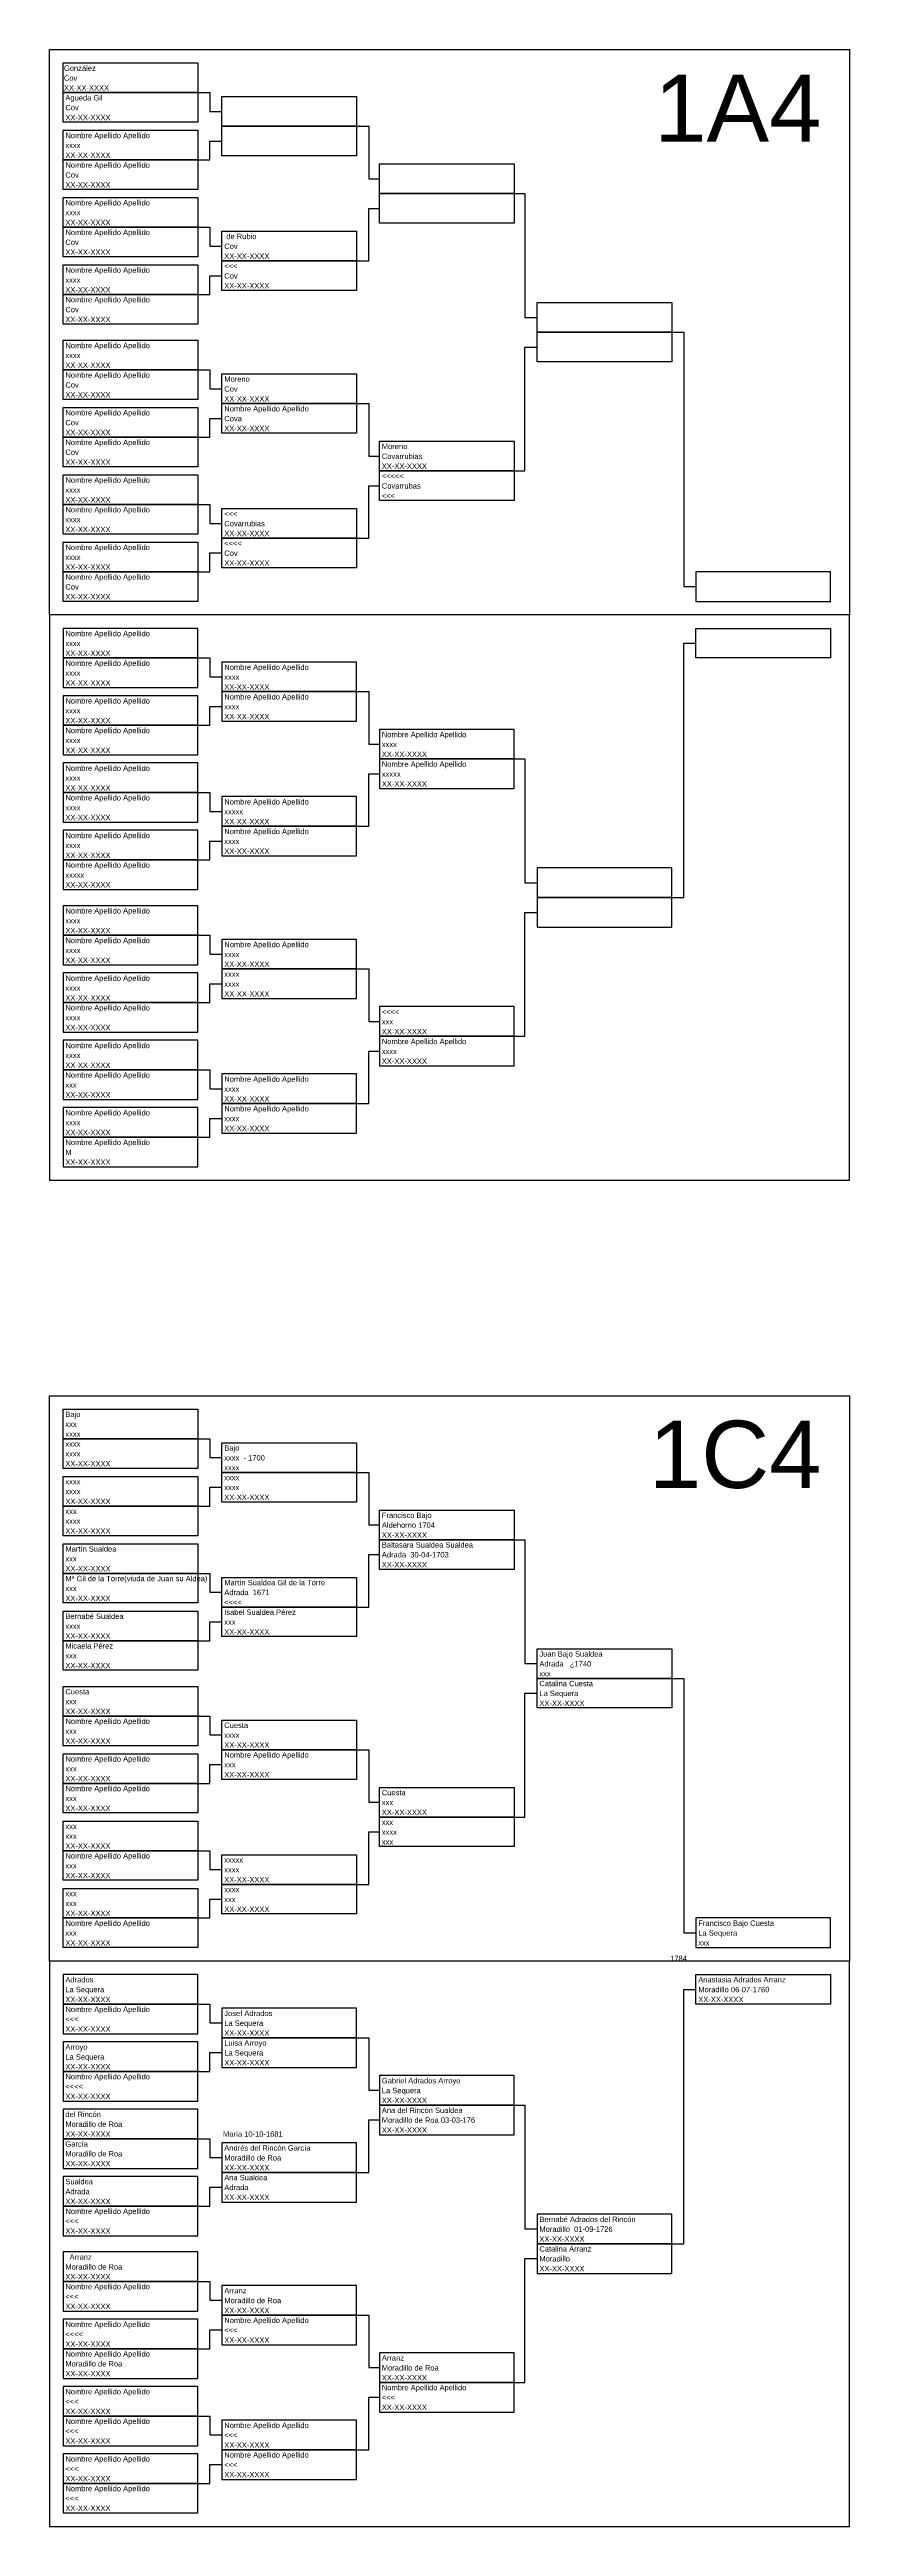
# Model space of a CAD drawing. Header units: millimetres. Extents: x -16844 to 23151, y -8543 to 4892.
# Drawn here: x -4823 to -4526, y -500 to 420 of the extents above; entities that cross this region are included whole.
import ezdxf
from ezdxf.enums import TextEntityAlignment as Align

# ---------------------------------------------------------------- set-up
doc = ezdxf.new("R2010")
doc.units = ezdxf.units.MM
doc.layers.add('Arroyo', color=30, linetype='Continuous')
doc.layers.add('González', color=160, linetype='Continuous')
doc.styles.add('Arial', font='arial.ttf', dxfattribs={"height": 0.01})

# ---------------------------------------------------------------- blocks, each defined once
blk = doc.blocks.new('Hoja superior')
for points in [[(0, 210), (297, 210), (297, 0), (0, 0)], [(5, 205), (55, 205), (55, 194), (5, 194)], [(5, 194), (55, 194), (55, 183), (5, 183)], [(64, 192.5), (114, 192.5), (114, 181.5), (64, 181.5)], [(5, 180), (55, 180), (55, 169), (5, 169)], [(64, 181.5), (114, 181.5), (114, 170.5), (64, 170.5)], [(5, 169), (55, 169), (55, 158), (5, 158)], [(122.5, 167.5), (172.5, 167.5), (172.5, 156.5), (122.5, 156.5)], [(122.5, 156.5), (172.5, 156.5), (172.5, 145.5), (122.5, 145.5)], [(5, 155), (55, 155), (55, 144), (5, 144)], [(5, 144), (55, 144), (55, 133), (5, 133)], [(64, 142.5), (114, 142.5), (114, 131.5), (64, 131.5)], [(5, 130), (55, 130), (55, 119), (5, 119)], [(64, 131.5), (114, 131.5), (114, 120.5), (64, 120.5)], [(5, 119), (55, 119), (55, 108), (5, 108)], [(181, 116), (231, 116), (231, 105), (181, 105)], [(5, 102), (55, 102), (55, 91), (5, 91)], [(181, 105), (231, 105), (231, 94), (181, 94)], [(5, 91), (55, 91), (55, 80), (5, 80)], [(64, 89.5), (114, 89.5), (114, 78.5), (64, 78.5)], [(5, 77), (55, 77), (55, 66), (5, 66)], [(64, 78.5), (114, 78.5), (114, 67.5), (64, 67.5)], [(5, 66), (55, 66), (55, 55), (5, 55)], [(122.5, 64.5), (172.5, 64.5), (172.5, 53.5), (122.5, 53.5)], [(5, 52), (55, 52), (55, 41), (5, 41)], [(122.5, 53.5), (172.5, 53.5), (172.5, 42.5), (122.5, 42.5)], [(5, 41), (55, 41), (55, 30), (5, 30)], [(64, 39.5), (114, 39.5), (114, 28.5), (64, 28.5)], [(64, 28.5), (114, 28.5), (114, 17.5), (64, 17.5)], [(5, 27), (55, 27), (55, 16), (5, 16)], [(5, 16), (55, 16), (55, 5), (5, 5)], [(240, 5), (290, 5), (290, 16), (240, 16)]]:
    blk.add_lwpolyline(points, close=True)
for points in [[(55, 194), (59.5, 194), (59.5, 187), (64, 187)], [(55, 169), (59.5, 169), (59.5, 176), (64, 176)], [(114, 181.5), (118.5, 181.5), (118.5, 162), (122.5, 162)], [(172.5, 156.5), (176.5, 156.5), (176.5, 110.5), (181, 110.5)], [(114, 131.5), (118.5, 131.5), (118.5, 151), (122.5, 151)], [(55, 144), (59.5, 144), (59.5, 137), (64, 137)], [(55, 119), (59.5, 119), (59.5, 126), (64, 126)], [(231, 105), (235.5, 105), (235.5, 10.5), (240, 10.5)], [(172.5, 53.5), (176.5, 53.5), (176.5, 99.5), (181, 99.5)], [(55, 91), (59.5, 91), (59.5, 84), (64, 84)], [(114, 78.5), (118.5, 78.5), (118.5, 59), (122.5, 59)], [(55, 66), (59.5, 66), (59.5, 73), (64, 73)], [(114, 28.5), (118.5, 28.5), (118.5, 48), (122.5, 48)], [(55, 41), (59.5, 41), (59.5, 34), (64, 34)], [(55, 16), (59.5, 16), (59.5, 23), (64, 23)]]:
    blk.add_lwpolyline(points)
blk = doc.blocks.new('Hoja inferior')
for points in [[(0, -210), (297, -210), (297, 0), (0, 0)], [(5, -16), (55, -16), (55, -5), (5, -5)], [(240, -5), (290, -5), (290, -16), (240, -16)], [(5, -27), (55, -27), (55, -16), (5, -16)], [(64, -28.5), (114, -28.5), (114, -17.5), (64, -17.5)], [(5, -41), (55, -41), (55, -30), (5, -30)], [(64, -39.5), (114, -39.5), (114, -28.5), (64, -28.5)], [(5, -52), (55, -52), (55, -41), (5, -41)], [(122.5, -53.5), (172.5, -53.5), (172.5, -42.5), (122.5, -42.5)], [(5, -66), (55, -66), (55, -55), (5, -55)], [(122.5, -64.5), (172.5, -64.5), (172.5, -53.5), (122.5, -53.5)], [(5, -77), (55, -77), (55, -66), (5, -66)], [(64, -78.5), (114, -78.5), (114, -67.5), (64, -67.5)], [(5, -91), (55, -91), (55, -80), (5, -80)], [(64, -89.5), (114, -89.5), (114, -78.5), (64, -78.5)], [(5, -102), (55, -102), (55, -91), (5, -91)], [(181, -105), (231, -105), (231, -94), (181, -94)], [(5, -119), (55, -119), (55, -108), (5, -108)], [(181, -116), (231, -116), (231, -105), (181, -105)], [(5, -130), (55, -130), (55, -119), (5, -119)], [(64, -131.5), (114, -131.5), (114, -120.5), (64, -120.5)], [(5, -144), (55, -144), (55, -133), (5, -133)], [(64, -142.5), (114, -142.5), (114, -131.5), (64, -131.5)], [(5, -155), (55, -155), (55, -144), (5, -144)], [(122.5, -156.5), (172.5, -156.5), (172.5, -145.5), (122.5, -145.5)], [(5, -169), (55, -169), (55, -158), (5, -158)], [(122.5, -167.5), (172.5, -167.5), (172.5, -156.5), (122.5, -156.5)], [(5, -180), (55, -180), (55, -169), (5, -169)], [(64, -181.5), (114, -181.5), (114, -170.5), (64, -170.5)], [(5, -194), (55, -194), (55, -183), (5, -183)], [(64, -192.5), (114, -192.5), (114, -181.5), (64, -181.5)], [(5, -205), (55, -205), (55, -194), (5, -194)]]:
    blk.add_lwpolyline(points, close=True)
for points in [[(55, -16), (59.5, -16), (59.5, -23), (64, -23)], [(231, -105), (235.5, -105), (235.5, -10.5), (240, -10.5)], [(55, -41), (59.5, -41), (59.5, -34), (64, -34)], [(114, -28.5), (118.5, -28.5), (118.5, -48), (122.5, -48)], [(172.5, -53.5), (176.5, -53.5), (176.5, -99.5), (181, -99.5)], [(114, -78.5), (118.5, -78.5), (118.5, -59), (122.5, -59)], [(55, -66), (59.5, -66), (59.5, -73), (64, -73)], [(55, -91), (59.5, -91), (59.5, -84), (64, -84)], [(55, -119), (59.5, -119), (59.5, -126), (64, -126)], [(172.5, -156.5), (176.5, -156.5), (176.5, -110.5), (181, -110.5)], [(55, -144), (59.5, -144), (59.5, -137), (64, -137)], [(114, -131.5), (118.5, -131.5), (118.5, -151), (122.5, -151)], [(114, -181.5), (118.5, -181.5), (118.5, -162), (122.5, -162)], [(55, -169), (59.5, -169), (59.5, -176), (64, -176)], [(55, -194), (59.5, -194), (59.5, -187), (64, -187)]]:
    blk.add_lwpolyline(points)
blk = doc.blocks.new('Casilla')
at = {"style": 'Arial'}
for tag, p in [('NOMBRE', (0.88, 8.08)), ('LUGAR_NACIMIENTO', (0.88, 4.42)), ('FECHA', (0.88, 0.75))]:
    blk.add_attdef(tag, p, '', height=2, dxfattribs=at)
blk = doc.blocks.new('Hermanos')
at = {"style": 'Arial'}
blk.add_attdef('NOMBRE', (0, 0), '', height=2, dxfattribs=at)

msp = doc.modelspace()

# ---------------------------------------------------------------- block references
for name, p, values in [('Casilla', (-4818.78, 404), {'NOMBRE': 'González', 'LUGAR_NACIMIENTO': 'Cov', 'FECHA': 'XX-XX-XXXX'}), ('Casilla', (-4818.24, 393), {'NOMBRE': 'Agueda Gil', 'LUGAR_NACIMIENTO': 'Cov', 'FECHA': 'XX-XX-XXXX'}), ('Casilla', (-4818.24, 379), {'NOMBRE': 'Nombre Apellido Apellido', 'LUGAR_NACIMIENTO': 'xxxx', 'FECHA': 'XX-XX-XXXX'}), ('Casilla', (-4818.24, 368), {'NOMBRE': 'Nombre Apellido Apellido', 'LUGAR_NACIMIENTO': 'Cov', 'FECHA': 'XX-XX-XXXX'}), ('Casilla', (-4818.24, 354), {'NOMBRE': 'Nombre Apellido Apellido', 'LUGAR_NACIMIENTO': 'xxxx', 'FECHA': 'XX-XX-XXXX'}), ('Casilla', (-4818.24, 343), {'NOMBRE': 'Nombre Apellido Apellido', 'LUGAR_NACIMIENTO': 'Cov', 'FECHA': 'XX-XX-XXXX'}), ('Casilla', (-4759.24, 341.5), {'NOMBRE': ' de Rubio', 'LUGAR_NACIMIENTO': 'Cov', 'FECHA': 'XX-XX-XXXX'}), ('Casilla', (-4818.24, 329), {'NOMBRE': 'Nombre Apellido Apellido', 'LUGAR_NACIMIENTO': 'xxxx', 'FECHA': 'XX-XX-XXXX'}), ('Casilla', (-4759.24, 330.5), {'NOMBRE': '<<<', 'LUGAR_NACIMIENTO': 'Cov', 'FECHA': 'XX-XX-XXXX'}), ('Casilla', (-4818.24, 318), {'NOMBRE': 'Nombre Apellido Apellido', 'LUGAR_NACIMIENTO': 'Cov', 'FECHA': 'XX-XX-XXXX'}), ('Casilla', (-4818.24, 301), {'NOMBRE': 'Nombre Apellido Apellido', 'LUGAR_NACIMIENTO': 'xxxx', 'FECHA': 'XX-XX-XXXX'}), ('Casilla', (-4818.24, 290), {'NOMBRE': 'Nombre Apellido Apellido', 'LUGAR_NACIMIENTO': 'Cov', 'FECHA': 'XX-XX-XXXX'}), ('Casilla', (-4759.24, 288.5), {'NOMBRE': 'Moreno', 'LUGAR_NACIMIENTO': 'Cov', 'FECHA': 'XX-XX-XXXX'}), ('Casilla', (-4818.24, 276), {'NOMBRE': 'Nombre Apellido Apellido', 'LUGAR_NACIMIENTO': 'Cov', 'FECHA': 'XX-XX-XXXX'}), ('Casilla', (-4759.24, 277.5), {'NOMBRE': 'Nombre Apellido Apellido', 'LUGAR_NACIMIENTO': 'Cova', 'FECHA': 'XX-XX-XXXX'}), ('Casilla', (-4818.24, 265), {'NOMBRE': 'Nombre Apellido Apellido', 'LUGAR_NACIMIENTO': 'Cov', 'FECHA': 'XX-XX-XXXX'}), ('Casilla', (-4700.74, 263.5), {'NOMBRE': 'Moreno', 'LUGAR_NACIMIENTO': 'Covarrubias', 'FECHA': 'XX-XX-XXXX'}), ('Casilla', (-4818.24, 251), {'NOMBRE': 'Nombre Apellido Apellido', 'LUGAR_NACIMIENTO': 'xxxx', 'FECHA': 'XX-XX-XXXX'}), ('Casilla', (-4700.74, 252.5), {'NOMBRE': '<<<<<', 'LUGAR_NACIMIENTO': 'Covarrubas', 'FECHA': '<<<'}), ('Casilla', (-4818.24, 240), {'NOMBRE': 'Nombre Apellido Apellido', 'LUGAR_NACIMIENTO': 'xxxx', 'FECHA': 'XX-XX-XXXX'}), ('Casilla', (-4759.24, 238.5), {'NOMBRE': '<<<', 'LUGAR_NACIMIENTO': 'Covarrubias', 'FECHA': 'XX-XX-XXXX'}), ('Casilla', (-4818.24, 226), {'NOMBRE': 'Nombre Apellido Apellido', 'LUGAR_NACIMIENTO': 'xxxx', 'FECHA': 'XX-XX-XXXX'}), ('Casilla', (-4759.24, 227.5), {'NOMBRE': '<<<<', 'LUGAR_NACIMIENTO': 'Cov', 'FECHA': 'XX-XX-XXXX'}), ('Casilla', (-4818.24, 215), {'NOMBRE': 'Nombre Apellido Apellido', 'LUGAR_NACIMIENTO': 'Cov', 'FECHA': 'XX-XX-XXXX'}), ('Casilla', (-4818.24, 194), {'NOMBRE': 'Nombre Apellido Apellido', 'LUGAR_NACIMIENTO': 'xxxx', 'FECHA': 'XX-XX-XXXX'}), ('Casilla', (-4818.24, 183), {'NOMBRE': 'Nombre Apellido Apellido', 'LUGAR_NACIMIENTO': 'xxxx', 'FECHA': 'XX-XX-XXXX'}), ('Casilla', (-4759.24, 181.5), {'NOMBRE': 'Nombre Apellido Apellido', 'LUGAR_NACIMIENTO': 'xxxx', 'FECHA': 'XX-XX-XXXX'}), ('Casilla', (-4818.24, 169), {'NOMBRE': 'Nombre Apellido Apellido', 'LUGAR_NACIMIENTO': 'xxxx', 'FECHA': 'XX-XX-XXXX'}), ('Casilla', (-4759.24, 170.5), {'NOMBRE': 'Nombre Apellido Apellido', 'LUGAR_NACIMIENTO': 'xxxx', 'FECHA': 'XX-XX-XXXX'}), ('Casilla', (-4818.24, 158), {'NOMBRE': 'Nombre Apellido Apellido', 'LUGAR_NACIMIENTO': 'xxxx', 'FECHA': 'XX-XX-XXXX'}), ('Casilla', (-4700.74, 156.5), {'NOMBRE': 'Nombre Apellido Apellido', 'LUGAR_NACIMIENTO': 'xxxx', 'FECHA': 'XX-XX-XXXX'}), ('Casilla', (-4818.24, 144), {'NOMBRE': 'Nombre Apellido Apellido', 'LUGAR_NACIMIENTO': 'xxxx', 'FECHA': 'XX-XX-XXXX'}), ('Casilla', (-4700.74, 145.5), {'NOMBRE': 'Nombre Apellido Apellido', 'LUGAR_NACIMIENTO': 'xxxxx', 'FECHA': 'XX-XX-XXXX'}), ('Casilla', (-4818.24, 133), {'NOMBRE': 'Nombre Apellido Apellido', 'LUGAR_NACIMIENTO': 'xxxx', 'FECHA': 'XX-XX-XXXX'}), ('Casilla', (-4759.24, 131.5), {'NOMBRE': 'Nombre Apellido Apellido', 'LUGAR_NACIMIENTO': 'xxxxx', 'FECHA': 'XX-XX-XXXX'}), ('Casilla', (-4818.24, 119), {'NOMBRE': 'Nombre Apellido Apellido', 'LUGAR_NACIMIENTO': 'xxxx', 'FECHA': 'XX-XX-XXXX'}), ('Casilla', (-4759.24, 120.5), {'NOMBRE': 'Nombre Apellido Apellido', 'LUGAR_NACIMIENTO': 'xxxx', 'FECHA': 'XX-XX-XXXX'}), ('Casilla', (-4818.24, 108), {'NOMBRE': 'Nombre Apellido Apellido', 'LUGAR_NACIMIENTO': 'xxxxx', 'FECHA': 'XX-XX-XXXX'}), ('Casilla', (-4818.24, 91), {'NOMBRE': 'Nombre Apellido Apellido', 'LUGAR_NACIMIENTO': 'xxxx', 'FECHA': 'XX-XX-XXXX'}), ('Casilla', (-4818.24, 80), {'NOMBRE': 'Nombre Apellido Apellido', 'LUGAR_NACIMIENTO': 'xxxx', 'FECHA': 'XX-XX-XXXX'}), ('Casilla', (-4759.24, 78.5), {'NOMBRE': 'Nombre Apellido Apellido', 'LUGAR_NACIMIENTO': 'xxxx', 'FECHA': 'XX-XX-XXXX'}), ('Casilla', (-4818.24, 66), {'NOMBRE': 'Nombre Apellido Apellido', 'LUGAR_NACIMIENTO': 'xxxx', 'FECHA': 'XX-XX-XXXX'}), ('Casilla', (-4818.24, 55), {'NOMBRE': 'Nombre Apellido Apellido', 'LUGAR_NACIMIENTO': 'xxxx', 'FECHA': 'XX-XX-XXXX'}), ('Casilla', (-4700.74, 53.5), {'NOMBRE': '<<<<', 'LUGAR_NACIMIENTO': 'xxx', 'FECHA': 'XX-XX-XXXX'}), ('Casilla', (-4818.24, 41), {'NOMBRE': 'Nombre Apellido Apellido', 'LUGAR_NACIMIENTO': 'xxxx', 'FECHA': 'XX-XX-XXXX'}), ('Casilla', (-4700.74, 42.5), {'NOMBRE': 'Nombre Apellido Apellido', 'LUGAR_NACIMIENTO': 'xxxx', 'FECHA': 'XX-XX-XXXX'}), ('Casilla', (-4818.24, 30), {'NOMBRE': 'Nombre Apellido Apellido', 'LUGAR_NACIMIENTO': 'xxx', 'FECHA': 'XX-XX-XXXX'}), ('Casilla', (-4759.24, 28.5), {'NOMBRE': 'Nombre Apellido Apellido', 'LUGAR_NACIMIENTO': 'xxxx', 'FECHA': 'XX-XX-XXXX'}), ('Casilla', (-4759.24, 17.5), {'NOMBRE': 'Nombre Apellido Apellido', 'LUGAR_NACIMIENTO': 'xxxx', 'FECHA': 'XX-XX-XXXX'}), ('Casilla', (-4818.24, 16), {'NOMBRE': 'Nombre Apellido Apellido', 'LUGAR_NACIMIENTO': 'xxxx', 'FECHA': 'XX-XX-XXXX'}), ('Casilla', (-4818.24, 5), {'NOMBRE': 'Nombre Apellido Apellido', 'LUGAR_NACIMIENTO': 'M', 'FECHA': 'XX-XX-XXXX'}), ('Casilla', (-4818.24, -96), {'NOMBRE': 'Bajo', 'LUGAR_NACIMIENTO': 'xxx', 'FECHA': 'xxxx'}), ('Casilla', (-4818.24, -107), {'NOMBRE': 'xxxx', 'LUGAR_NACIMIENTO': 'xxxx', 'FECHA': 'XX-XX-XXXX'}), ('Casilla', (-4759.24, -108.5), {'NOMBRE': 'Bajo', 'LUGAR_NACIMIENTO': 'xxxx  - 1700', 'FECHA': 'xxxx'}), ('Casilla', (-4759.24, -119.5), {'NOMBRE': 'xxxx', 'LUGAR_NACIMIENTO': 'xxxx', 'FECHA': 'XX-XX-XXXX'}), ('Casilla', (-4818.24, -121), {'NOMBRE': 'xxxx', 'LUGAR_NACIMIENTO': 'xxxx', 'FECHA': 'XX-XX-XXXX'}), ('Casilla', (-4818.24, -132), {'NOMBRE': 'xxx', 'LUGAR_NACIMIENTO': 'xxxx', 'FECHA': 'XX-XX-XXXX'}), ('Casilla', (-4700.74, -133.5), {'NOMBRE': 'Francisco Bajo', 'LUGAR_NACIMIENTO': 'Aldehorno 1704', 'FECHA': 'XX-XX-XXXX'}), ('Casilla', (-4818.24, -146), {'NOMBRE': 'Martín Sualdea', 'LUGAR_NACIMIENTO': 'xxx', 'FECHA': 'XX-XX-XXXX'}), ('Casilla', (-4700.74, -144.5), {'NOMBRE': 'Baltasara Sualdea Sualdea', 'LUGAR_NACIMIENTO': 'Adrada  30-04-1703', 'FECHA': 'XX-XX-XXXX'}), ('Casilla', (-4818.24, -157), {'NOMBRE': 'Mª Gil de la Torre(viuda de Juan su Aldea)', 'LUGAR_NACIMIENTO': 'xxx', 'FECHA': 'XX-XX-XXXX'}), ('Casilla', (-4759.24, -158.5), {'NOMBRE': 'Martín Sualdea Gil de la Torre', 'LUGAR_NACIMIENTO': 'Adrada  1671', 'FECHA': '<<<<'}), ('Casilla', (-4818.24, -171), {'NOMBRE': 'Bernabé Sualdea', 'LUGAR_NACIMIENTO': 'xxxx', 'FECHA': 'XX-XX-XXXX'}), ('Casilla', (-4759.24, -169.5), {'NOMBRE': 'Isabel Sualdea Pérez', 'LUGAR_NACIMIENTO': 'xxx', 'FECHA': 'XX-XX-XXXX'}), ('Casilla', (-4818.24, -182), {'NOMBRE': 'Micaela Pérez', 'LUGAR_NACIMIENTO': 'xxx', 'FECHA': 'XX-XX-XXXX'}), ('Casilla', (-4642.24, -185), {'NOMBRE': 'Juan Bajo Sualdea', 'LUGAR_NACIMIENTO': 'Adrada   ¿1740', 'FECHA': 'xxx'}), ('Casilla', (-4818.24, -199), {'NOMBRE': 'Cuesta', 'LUGAR_NACIMIENTO': 'xxx', 'FECHA': 'XX-XX-XXXX'}), ('Casilla', (-4642.24, -196), {'NOMBRE': 'Catalina Cuesta', 'LUGAR_NACIMIENTO': 'La Sequera', 'FECHA': 'XX-XX-XXXX'}), ('Casilla', (-4818.24, -210), {'NOMBRE': 'Nombre Apellido Apellido', 'LUGAR_NACIMIENTO': 'xxx', 'FECHA': 'XX-XX-XXXX'}), ('Casilla', (-4759.24, -211.5), {'NOMBRE': 'Cuesta', 'LUGAR_NACIMIENTO': 'xxxx', 'FECHA': 'XX-XX-XXXX'}), ('Casilla', (-4818.24, -224), {'NOMBRE': 'Nombre Apellido Apellido', 'LUGAR_NACIMIENTO': 'xxx', 'FECHA': 'XX-XX-XXXX'}), ('Casilla', (-4759.24, -222.5), {'NOMBRE': 'Nombre Apellido Apellido', 'LUGAR_NACIMIENTO': 'xxx', 'FECHA': 'XX-XX-XXXX'}), ('Casilla', (-4818.24, -235), {'NOMBRE': 'Nombre Apellido Apellido', 'LUGAR_NACIMIENTO': 'xxx', 'FECHA': 'XX-XX-XXXX'}), ('Casilla', (-4700.74, -236.5), {'NOMBRE': 'Cuesta', 'LUGAR_NACIMIENTO': 'xxx', 'FECHA': 'XX-XX-XXXX'}), ('Casilla', (-4700.74, -247.5), {'NOMBRE': 'xxx', 'LUGAR_NACIMIENTO': 'xxxx', 'FECHA': 'xxx'}), ('Casilla', (-4818.24, -249), {'NOMBRE': 'xxx', 'LUGAR_NACIMIENTO': 'xxx', 'FECHA': 'XX-XX-XXXX'}), ('Casilla', (-4818.24, -260), {'NOMBRE': 'Nombre Apellido Apellido', 'LUGAR_NACIMIENTO': 'xxx', 'FECHA': 'XX-XX-XXXX'}), ('Casilla', (-4759.24, -261.5), {'NOMBRE': 'xxxxx', 'LUGAR_NACIMIENTO': 'xxxx', 'FECHA': 'XX-XX-XXXX'}), ('Casilla', (-4818.24, -274), {'NOMBRE': 'xxx', 'LUGAR_NACIMIENTO': 'xxx', 'FECHA': 'XX-XX-XXXX'}), ('Casilla', (-4759.24, -272.5), {'NOMBRE': 'xxxx', 'LUGAR_NACIMIENTO': 'xxx', 'FECHA': 'XX-XX-XXXX'}), ('Casilla', (-4818.24, -285), {'NOMBRE': 'Nombre Apellido Apellido', 'LUGAR_NACIMIENTO': 'xxx', 'FECHA': 'XX-XX-XXXX'}), ('Casilla', (-4583.24, -285), {'NOMBRE': 'Francisco Bajo Cuesta', 'LUGAR_NACIMIENTO': 'La Sequera', 'FECHA': 'xxx'}), ('Hermanos', (-4592.82, -290), {'NOMBRE': '1784'}), ('Casilla', (-4818.24, -306), {'NOMBRE': 'Adrados', 'LUGAR_NACIMIENTO': 'La Sequera', 'FECHA': 'XX-XX-XXXX'}), ('Casilla', (-4583.24, -306), {'NOMBRE': 'Anastasia Adrados Arranz', 'LUGAR_NACIMIENTO': 'Moradillo 06-07-1760', 'FECHA': 'XX-XX-XXXX'}), ('Casilla', (-4818.24, -317), {'NOMBRE': 'Nombre Apellido Apellido', 'LUGAR_NACIMIENTO': '<<<', 'FECHA': 'XX-XX-XXXX'}), ('Casilla', (-4759.24, -318.5), {'NOMBRE': 'Josef Adrados', 'LUGAR_NACIMIENTO': 'La Sequera', 'FECHA': 'XX-XX-XXXX'}), ('Casilla', (-4818.24, -331), {'NOMBRE': 'Arroyo', 'LUGAR_NACIMIENTO': 'La Sequera', 'FECHA': 'XX-XX-XXXX'}), ('Casilla', (-4759.24, -329.5), {'NOMBRE': 'Luisa Arroyo', 'LUGAR_NACIMIENTO': 'La Sequera', 'FECHA': 'XX-XX-XXXX'}), ('Casilla', (-4818.24, -342), {'NOMBRE': 'Nombre Apellido Apellido', 'LUGAR_NACIMIENTO': '<<<<', 'FECHA': 'XX-XX-XXXX'}), ('Casilla', (-4700.74, -343.5), {'NOMBRE': 'Gabriel Adrados Arroyo', 'LUGAR_NACIMIENTO': 'La Sequera', 'FECHA': 'XX-XX-XXXX'}), ('Casilla', (-4818.24, -356), {'NOMBRE': 'del Rincón', 'LUGAR_NACIMIENTO': 'Moradillo de Roa', 'FECHA': 'XX-XX-XXXX'}), ('Casilla', (-4700.74, -354.5), {'NOMBRE': 'Ana del Rincón Sualdea ', 'LUGAR_NACIMIENTO': 'Moradillo de Roa 03-03-176', 'FECHA': 'XX-XX-XXXX'}), ('Casilla', (-4818.24, -367), {'NOMBRE': 'García', 'LUGAR_NACIMIENTO': 'Moradillo de Roa', 'FECHA': 'XX-XX-XXXX'}), ('Hermanos', (-4758.87, -355.24), {'NOMBRE': 'María 10-10-1681'}), ('Casilla', (-4759.24, -368.5), {'NOMBRE': 'Andrés del Rincón García', 'LUGAR_NACIMIENTO': 'Moradillo de Roa', 'FECHA': 'XX-XX-XXXX'}), ('Casilla', (-4818.24, -381), {'NOMBRE': 'Sualdea', 'LUGAR_NACIMIENTO': 'Adrada', 'FECHA': 'XX-XX-XXXX'}), ('Casilla', (-4759.24, -379.5), {'NOMBRE': 'Ana Sualdea', 'LUGAR_NACIMIENTO': 'Adrada', 'FECHA': 'XX-XX-XXXX'}), ('Casilla', (-4818.24, -392), {'NOMBRE': 'Nombre Apellido Apellido', 'LUGAR_NACIMIENTO': '<<<', 'FECHA': 'XX-XX-XXXX'}), ('Casilla', (-4642.24, -395), {'NOMBRE': 'Bernabé Adrados del Rincón', 'LUGAR_NACIMIENTO': 'Moradillo  01-09-1726', 'FECHA': 'XX-XX-XXXX'}), ('Casilla', (-4818.24, -409), {'NOMBRE': '  Arranz', 'LUGAR_NACIMIENTO': 'Moradillo de Roa', 'FECHA': 'XX-XX-XXXX'}), ('Casilla', (-4642.24, -406), {'NOMBRE': 'Catalina Arranz', 'LUGAR_NACIMIENTO': 'Moradillo', 'FECHA': 'XX-XX-XXXX'}), ('Casilla', (-4818.24, -420), {'NOMBRE': 'Nombre Apellido Apellido', 'LUGAR_NACIMIENTO': '<<<', 'FECHA': 'XX-XX-XXXX'}), ('Casilla', (-4759.24, -421.5), {'NOMBRE': 'Arranz', 'LUGAR_NACIMIENTO': 'Moradillo de Roa', 'FECHA': 'XX-XX-XXXX'}), ('Casilla', (-4759.24, -432.5), {'NOMBRE': 'Nombre Apellido Apellido', 'LUGAR_NACIMIENTO': '<<<', 'FECHA': 'XX-XX-XXXX'}), ('Casilla', (-4818.24, -434), {'NOMBRE': 'Nombre Apellido Apellido', 'LUGAR_NACIMIENTO': '<<<<', 'FECHA': 'XX-XX-XXXX'}), ('Casilla', (-4818.24, -445), {'NOMBRE': 'Nombre Apellido Apellido', 'LUGAR_NACIMIENTO': 'Moradillo de Roa', 'FECHA': 'XX-XX-XXXX'}), ('Casilla', (-4700.74, -446.5), {'NOMBRE': 'Arranz', 'LUGAR_NACIMIENTO': 'Moradillo de Roa', 'FECHA': 'XX-XX-XXXX'}), ('Casilla', (-4818.24, -459), {'NOMBRE': 'Nombre Apellido Apellido', 'LUGAR_NACIMIENTO': '<<<', 'FECHA': 'XX-XX-XXXX'}), ('Casilla', (-4700.74, -457.5), {'NOMBRE': 'Nombre Apellido Apellido', 'LUGAR_NACIMIENTO': '<<<', 'FECHA': 'XX-XX-XXXX'}), ('Casilla', (-4818.24, -470), {'NOMBRE': 'Nombre Apellido Apellido', 'LUGAR_NACIMIENTO': '<<<', 'FECHA': 'XX-XX-XXXX'}), ('Casilla', (-4759.24, -471.5), {'NOMBRE': 'Nombre Apellido Apellido', 'LUGAR_NACIMIENTO': '<<<', 'FECHA': 'XX-XX-XXXX'}), ('Casilla', (-4818.24, -484), {'NOMBRE': 'Nombre Apellido Apellido', 'LUGAR_NACIMIENTO': '<<<', 'FECHA': 'XX-XX-XXXX'}), ('Casilla', (-4759.24, -482.5), {'NOMBRE': 'Nombre Apellido Apellido', 'LUGAR_NACIMIENTO': '<<<', 'FECHA': 'XX-XX-XXXX'}), ('Casilla', (-4818.24, -495), {'NOMBRE': 'Nombre Apellido Apellido', 'LUGAR_NACIMIENTO': '<<<', 'FECHA': 'XX-XX-XXXX'})]:
    msp.add_blockref(name, p).add_auto_attribs(values)
at = {"color": 4}
msp.add_blockref('Casilla', (-4759.24, 67.5), dxfattribs=at).add_auto_attribs({'NOMBRE': 'xxxx', 'LUGAR_NACIMIENTO': 'xxxx', 'FECHA': 'XX-XX-XXXX'})
at = {"layer": 'Arroyo'}
msp.add_blockref('Hoja superior', (-4823.24, -290), dxfattribs=at)
at = {"layer": 'Arroyo', "color": 2}
msp.add_blockref('Hoja inferior', (-4823.24, -290), dxfattribs=at)
at = {"layer": 'González'}
for name in ['Hoja superior', 'Hoja inferior']:
    msp.add_blockref(name, (-4823.24, 210), dxfattribs=at)
at = {"layer": 'González', "color": 4}
msp.add_blockref('Hoja superior', (-4823.24, 210), dxfattribs=at)

# ---------------------------------------------------------------- texts
at = {"layer": 'Arroyo', "style": 'Arial'}
msp.add_text('1C4', height=25, dxfattribs=at).set_placement((-4536.62, -114.28), align=Align.RIGHT)
at = {"layer": 'González', "style": 'Arial'}
msp.add_text('1A4', height=25, dxfattribs=at).set_placement((-4536.62, 385.72), align=Align.RIGHT)

doc.saveas('drawing.dxf')
